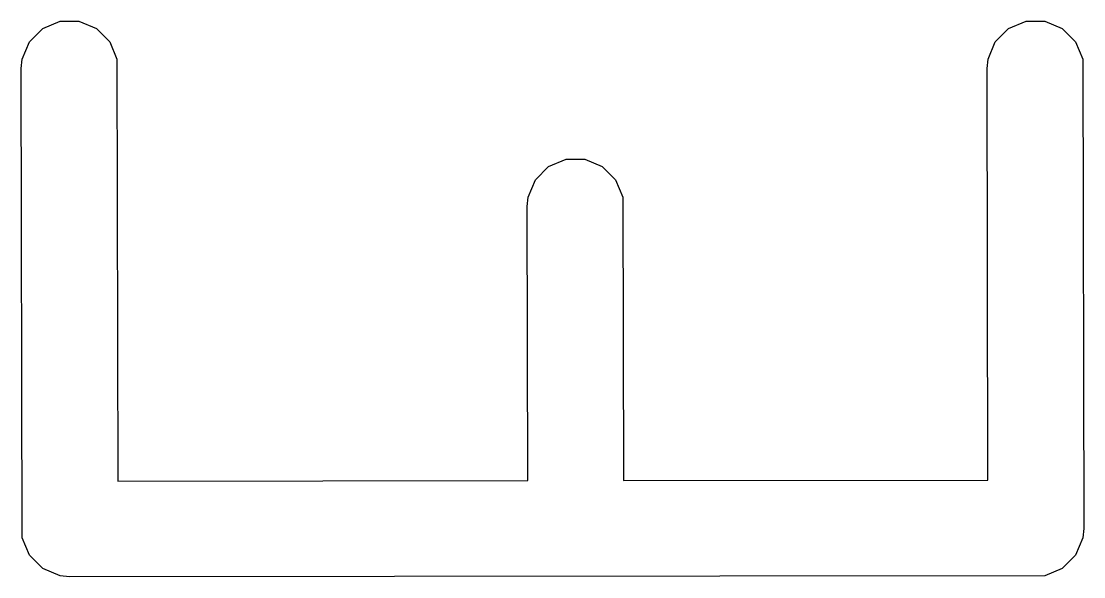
# Model space of a CAD drawing. Extents: x 83.7 to 115.8, y -96.3 to -60.2.
# Drawn here: x 91.765 to 93.965, y -65.808 to -64.657 of the extents above; entities that cross this region are included whole.
import ezdxf

# ---------------------------------------------------------------- set-up
doc = ezdxf.new("R2010")
doc.units = 0
doc.layers.add('BLACK', color=7, linetype='CONTINUOUS')

msp = doc.modelspace()

# ---------------------------------------------------------------- linework, layer by layer
at = {"layer": 'BLACK', "linetype": 'CONTINUOUS'}
for p, q in [((91.809604, -64.672088), (91.845652, -64.657156)), ((91.845652, -64.657156), (91.88467, -64.657156)), ((91.88467, -64.657156), (91.920718, -64.672088)), ((93.809604, -64.672088), (93.845652, -64.657156)), ((93.845652, -64.657156), (93.88467, -64.657156)), ((93.88467, -64.657156), (93.920718, -64.672088)), ((91.782014, -64.699678), (91.809604, -64.672088)), ((91.920718, -64.672088), (91.948308, -64.699678)), ((93.782014, -64.699678), (93.809604, -64.672088)), ((93.920718, -64.672088), (93.948308, -64.699678)), ((91.767082, -64.735726), (91.782014, -64.699678)), ((91.948308, -64.699678), (91.96324, -64.735726)), ((93.767082, -64.735726), (93.782014, -64.699678)), ((93.948308, -64.699678), (93.96324, -64.735726)), ((91.765161, -64.755235), (91.767082, -64.735726)), ((91.96324, -64.735726), (91.964966, -65.609423)), ((93.765161, -64.755235), (93.767082, -64.735726)), ((93.96324, -64.735726), (93.965161, -65.707616)), ((91.767082, -65.727125), (91.765161, -64.755235)), ((93.766845, -65.607709), (93.765161, -64.755235)), ((92.857223, -64.957802), (92.893271, -64.94287)), ((92.893271, -64.94287), (92.932289, -64.94287)), ((92.932289, -64.94287), (92.968337, -64.957802)), ((92.829633, -64.985392), (92.857223, -64.957802)), ((92.968337, -64.957802), (92.995927, -64.985392)), ((92.814701, -65.02144), (92.829633, -64.985392)), ((92.995927, -64.985392), (93.010859, -65.02144)), ((92.81278, -65.040949), (92.814701, -65.02144)), ((93.010859, -65.02144), (93.012502, -65.608427)), ((92.814369, -65.608615), (92.81278, -65.040949)), ((91.964966, -65.609423), (92.814369, -65.608615)), ((93.012502, -65.608427), (93.766845, -65.607709)), ((93.965161, -65.707616), (93.96324, -65.727125)), ((91.782014, -65.763173), (91.767082, -65.727125)), ((93.96324, -65.727125), (93.948308, -65.763173)), ((91.809604, -65.790763), (91.782014, -65.763173)), ((93.948308, -65.763173), (93.920718, -65.790763)), ((91.845652, -65.805695), (91.809604, -65.790763)), ((93.920718, -65.790763), (93.88467, -65.805695)), ((91.865161, -65.807616), (91.845652, -65.805695)), ((93.88467, -65.805695), (91.865161, -65.807616))]:
    msp.add_line(p, q, dxfattribs=at)

doc.saveas('drawing.dxf')
